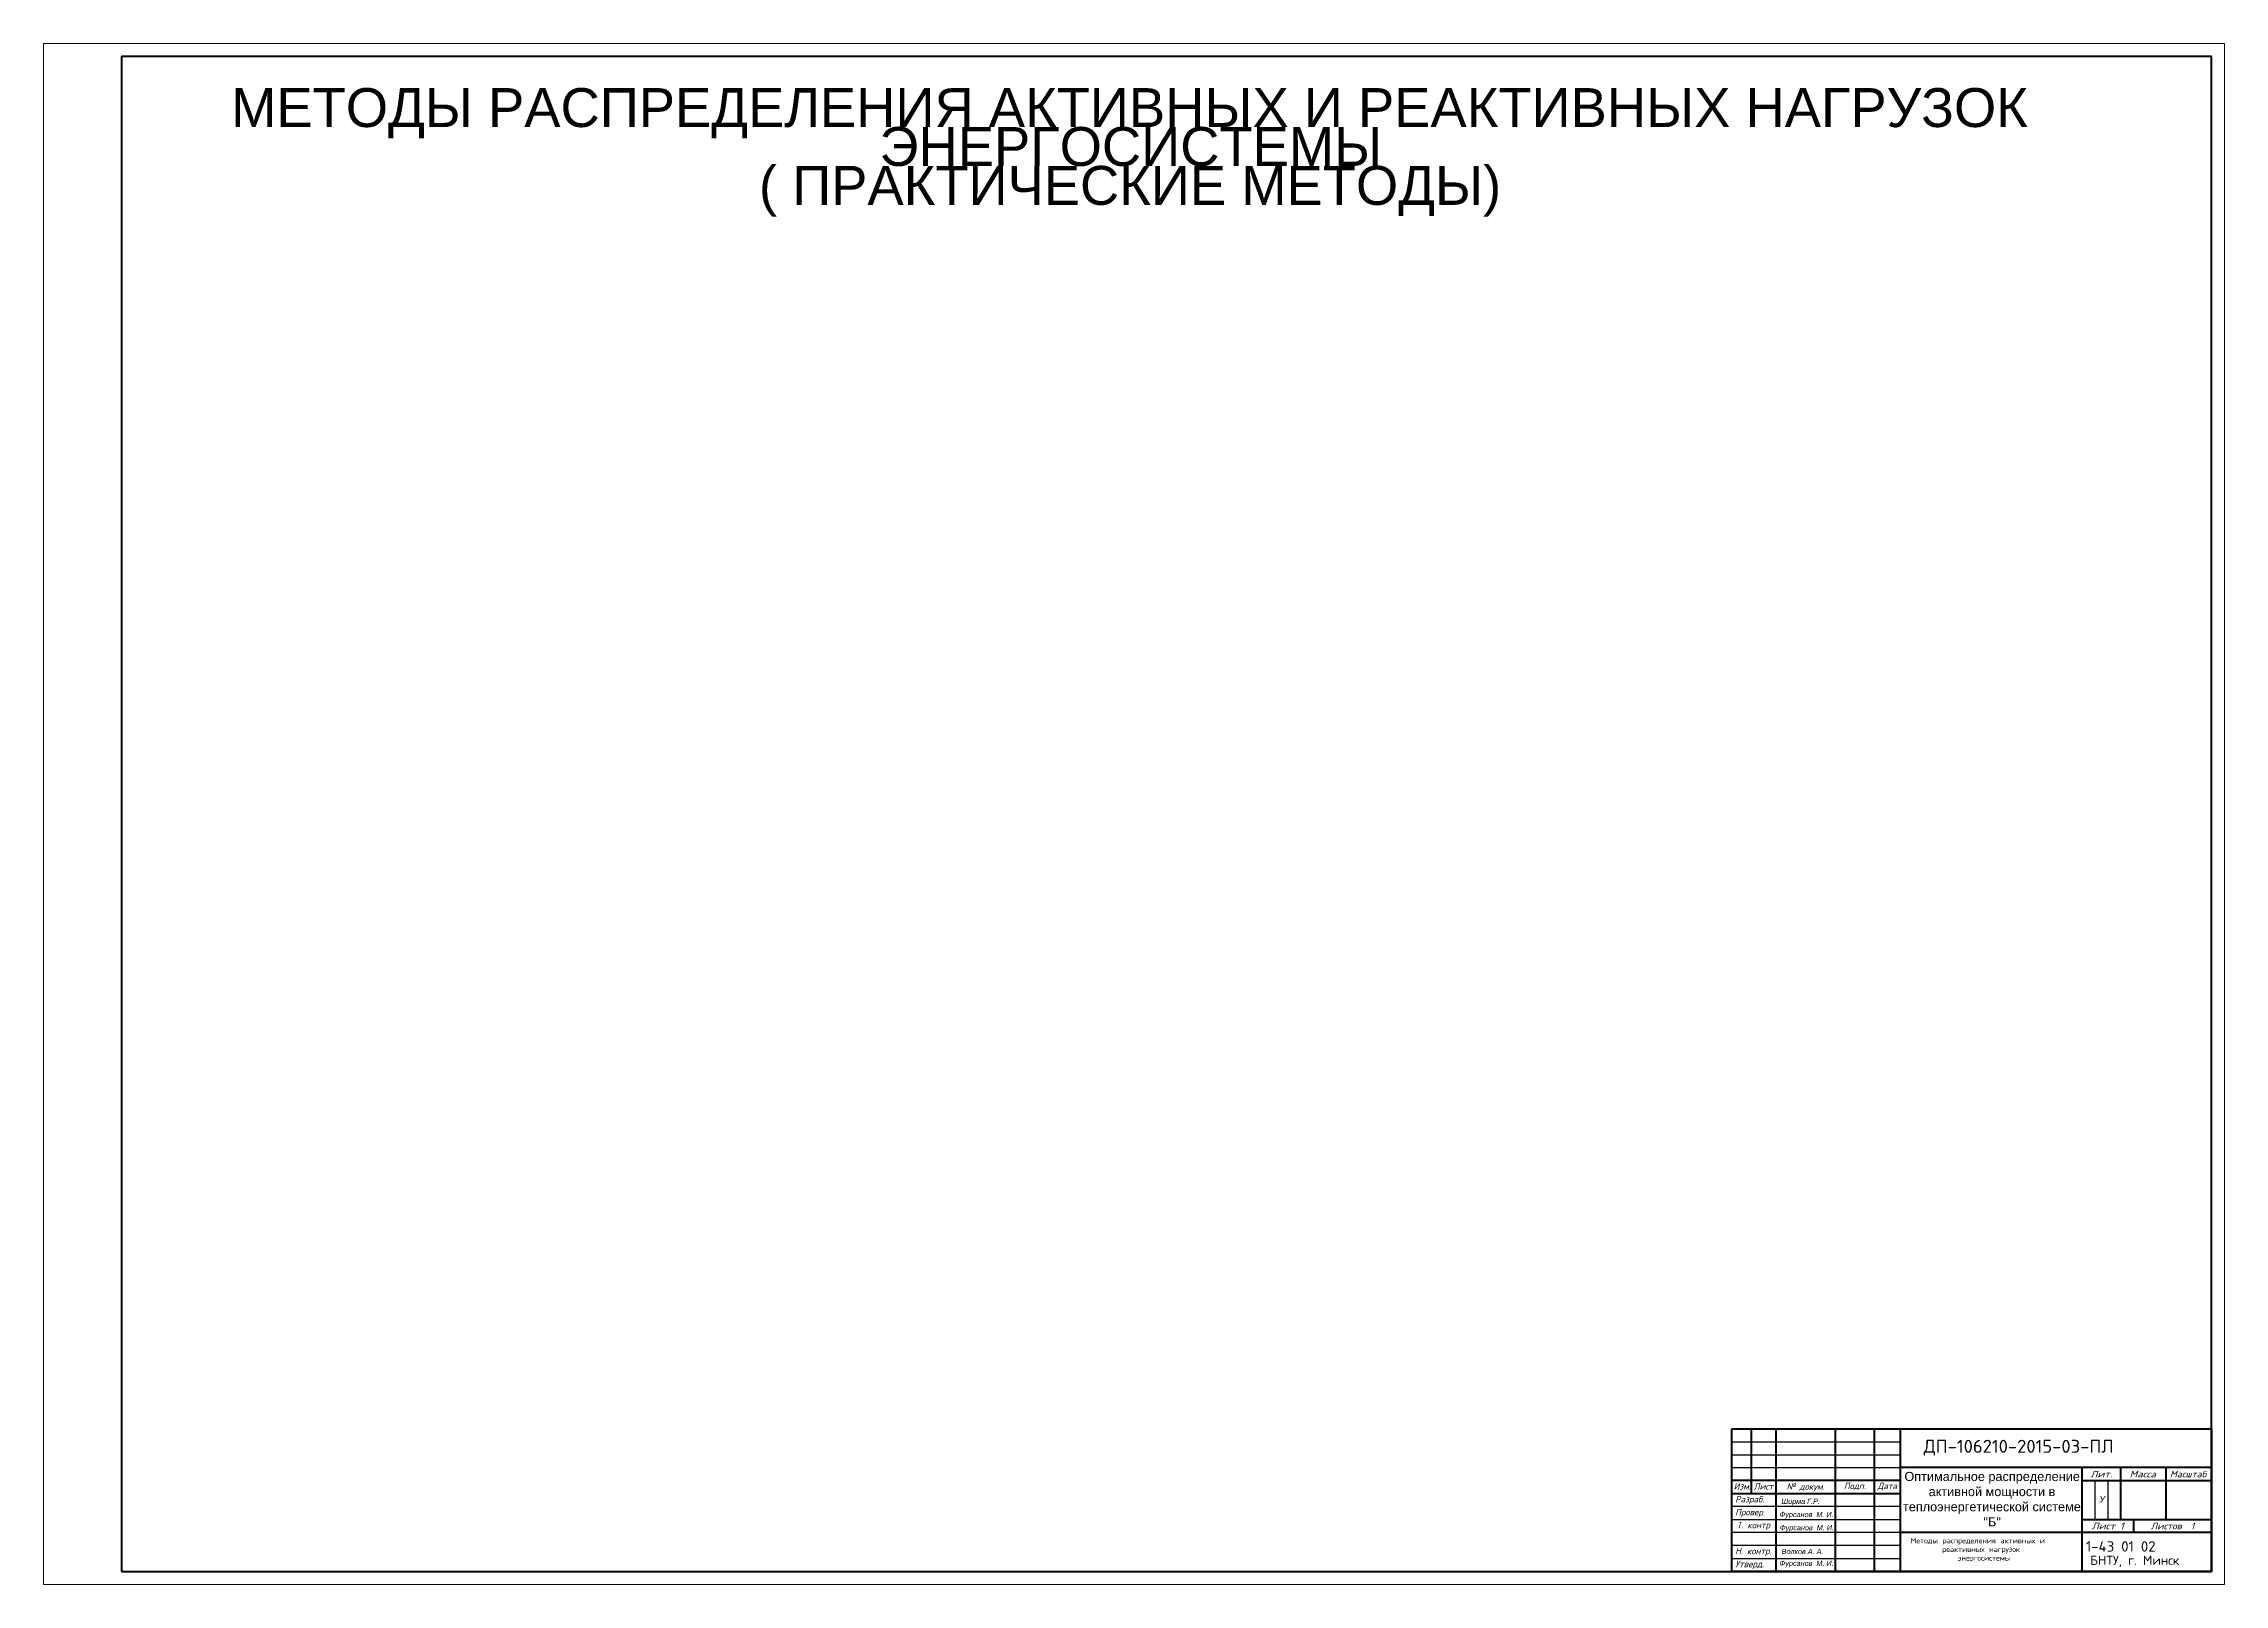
# Model space of a CAD drawing. Header units: millimetres. Extents: x 31864 to 38981, y -7739 to -6115.
# Drawn here: x 34381 to 35222, y -7729 to -7135 of the extents above; entities that cross this region are included whole.
import ezdxf

# ---------------------------------------------------------------- set-up
doc = ezdxf.new("R2010")
doc.units = ezdxf.units.MM
doc.layers.add('6', color=5, linetype='Continuous')
doc.styles.get("Standard").update_dxf_attribs({"font": 'txt.shx', "height": 25})
doc.styles.add('Standart', font='txt.shx', dxfattribs={"width": 0.75, "height": 2.5})
doc.styles.add('STYLE1', font='romans.shx')

msp = doc.modelspace()

# ---------------------------------------------------------------- linework, layer by layer
at = {"lineweight": 9}
for p, q in [((35222.45, -7134.58), (34381.45, -7134.58)), ((34381.45, -7134.58), (34381.45, -7728.58)), ((35222.45, -7728.58), (35222.45, -7134.58)), ((34381.45, -7728.58), (35222.45, -7728.58))]:
    msp.add_line(p, q, dxfattribs=at)
at = {"lineweight": 100, "ltscale": 0.3}
msp.add_line((34411.45, -7139.58), (34411.45, -7723.61), dxfattribs=at)
at = {"lineweight": 100}
for p, q in [((35217.45, -7139.58), (34411.45, -7139.58)), ((35217.45, -7723.58), (35217.45, -7139.58)), ((35039.98, -7668.58), (35039.98, -7693.58)), ((35217.45, -7683.57), (35097.45, -7683.58)), ((35217.45, -7708.58), (35097.45, -7708.58)), ((35187.45, -7703.58), (35187.45, -7708.58)), ((34411.45, -7723.61), (35217.45, -7723.58))]:
    msp.add_line(p, q, dxfattribs=at)
at = {"lineweight": 30}
for p, q in [((35032.45, -7683.58), (35097.45, -7683.58)), ((35172.45, -7688.57), (35172.45, -7703.58)), ((35177.45, -7688.57), (35177.45, -7703.58)), ((35097.45, -7708.58), (35032.45, -7708.58))]:
    msp.add_line(p, q, dxfattribs=at)
msp.add_line((35172.47, -7688.57), (35177.59, -7688.57))
at = {"lineweight": 100}
for points in [[(35032.45, -7668.58), (35217.45, -7668.58), (35217.45, -7723.58), (35032.45, -7723.58), (35032.45, -7668.58)], [(35049.45, -7668.58), (35049.45, -7723.58)], [(35072.45, -7723.58), (35072.45, -7668.58)], [(35087.45, -7668.58), (35087.45, -7723.58)], [(35097.45, -7668.58), (35097.45, -7723.58)], [(35167.45, -7683.58), (35167.45, -7723.58)], [(35182.45, -7683.58), (35182.45, -7703.58)], [(35199.95, -7703.58), (35199.95, -7683.58)], [(35097.45, -7688.58), (35032.45, -7688.58)], [(35032.45, -7693.58), (35097.47, -7693.58)], [(35167.45, -7688.57), (35217.45, -7688.57)], [(35167.45, -7703.58), (35217.45, -7703.58)]]:
    msp.add_lwpolyline(points, dxfattribs=at)
at = {"lineweight": 30}
for points in [[(35032.45, -7673.58), (35097.45, -7673.58)], [(35032.45, -7678.58), (35097.45, -7678.58)], [(35097.45, -7698.58), (35032.45, -7698.58)], [(35032.45, -7703.58), (35097.45, -7703.58)], [(35097.45, -7713.58), (35032.45, -7713.58), (35032.45, -7718.58), (35097.45, -7718.58)]]:
    msp.add_lwpolyline(points, dxfattribs=at)

# ---------------------------------------------------------------- texts
at = {"insert": (34439.01, -7151.73), "char_height": 15, "attachment_point": 1, "line_spacing_factor": 0.6, "style": 'Standart'}
msp.add_mtext_dynamic_manual_height_columns('\\pi14.751;{\\fArial|b0|i0|c204|p34;\\W1;МЕТОДЫ РАСПРЕДЕЛЕНИЯ АКТИВНЫХ И РЕАКТИВНЫХ НАГРУЗОК \\P\\pi264.79;ЭНЕРГОСИСТЕМЫ \\H2.5403x; \\H0.39365x;\\P\\pi218.31;( ПРАКТИЧЕСКИЕ МЕТОДЫ)\\H2.8413x; }', width=720.8731, gutter_width=401.51, heights=[127.49], dxfattribs=at)
at = {"style": 'Standart'}
for s, width, heights, insert, char_height, attachment_point in [('\\pi0.49831;{\\fArial|b0|i0|c204|p34;\\W1;Оптимальное распределение \\P\\pi9.8798;активной мощности в \\P\\pi-0.044839;теплоэнергетической системе \\P\\pi30.998;"Б"}', 68.2224, [22.93], (35098.56, -7706.23), 3.5, 7), ('\\pi0.036078;{\\W1;Методы распределения активных и \\P\\pi12.203;реактивных нагрузок \\P\\pi18.203;энергосистемы}', 61.4055, [0], (35101.44, -7710.74), 2, 1)]:
    msp.add_mtext_dynamic_manual_height_columns(s, width=width, gutter_width=12.5, heights=heights, dxfattribs=dict(at, insert=insert, char_height=char_height, attachment_point=attachment_point))
at = {"color": 7, "linetype": 'Continuous', "char_height": 2.5}
for s, insert, width, attachment_point in [('{\\fISOCPEUR|b0|i1|c204|p34;\\W1.2;Лит.}', (35174.95, -7686.08), 15, 5), ('{\\fISOCPEUR|b0|i1|c204|p34;\\W1.2;Масса}', (35190.95, -7686.08), 17, 5), ('{\\fISOCPEUR|b0|i1|c204|p34;\\W1.1;Масштаб}', (35208.45, -7686.08), 18, 5), ('{\\fISOCPEUR|b0|i1|c204|p34;Изм.}', (35033.21, -7690.8), 6.6191, 4), ('{\\fISOCPEUR|b0|i1|c204|p34;Разраб.}', (35033.79, -7696.08), 16.6191, 4), ('{\\fISOCPEUR|b0|i1|c204|p34;Лист}', (35044.68, -7690.8), 10, 5), ('{\\fISOCPEUR|b0|i1|c204|p34;№ докум\\fISOCPEUR|b0|i1|c0|p34;.}', (35060.95, -7691.18), 23, 5), ('{\\fISOCPEUR|b0|i1|c204|p34;Подп.}', (35079.95, -7690.8), 15, 5), ('{\\fISOCPEUR|b0|i1|c204|p34;Дата}', (35092.45, -7690.88), 10, 5), ('{\\fArial|b0|i1|c204|p34;У}', (35174.2, -7694.48), 16.4217, 1), ('{\\fISOCPEUR|b0|i1|c204|p34;Провер.}', (35033.79, -7701.08), 16.6191, 4), ('{\\fISOCPEUR|b0|i1|c204|p34;Т. контр}', (35034.39, -7706.08), 16.0186, 4), ('{\\fISOCPEUR|b0|i1|c204|p34;\\W1.2;Лист 1 \\W1;  }', (35177.45, -7706.08), 20, 5), ('{\\fISOCPEUR|b0|i1|c204|p34;\\W1.1;Листов  1   }', (35202.45, -7706.08), 30, 5), ('{\\fISOCPEUR|b0|i1|c204|p34;Утверд.}', (35033.79, -7721.08), 16.6191, 4), ('{\\fISOCPEUR|b0|i1|c204|p34;Н. контр.}', (35033.79, -7716.08), 16.6191, 4)]:
    msp.add_mtext(s, dxfattribs=dict(at, insert=insert, width=width, attachment_point=attachment_point))
at = {"linetype": 'Continuous', "char_height": 2, "attachment_point": 1}
for s, insert, width in [('{\\fArial|b0|i1|c204|p34;Фурсанов  М. И.}', (35050.89, -7700.62), 23.7688), ('{\\fArial|b0|i1|c204|p34;Ширма Г.Р.}', (35051.64, -7695.56), 19.7662), ('{\\fArial|b0|i1|c204|p34;Фурсанов  М. И.}', (35051.03, -7705.7), 23.7688), ('{\\fArial|b0|i1|c204|p34;Фурсанов  М. И.}', (35050.91, -7719.44), 23.7688), ('{\\fArial|b0|i1|c204|p34;Волков А. А.}', (35051.7, -7714.88), 23.7688)]:
    msp.add_mtext(s, dxfattribs=dict(at, insert=insert, width=width))
at = {"layer": '6', "color": 0, "style": 'STYLE1'}
for s, height, p in [('ДП-106210-2015-03-ПЛ', 5, (35106.44, -7677.84)), ('  1-43 01 02', 4, (35163.71, -7715.95)), ('БНТУ, г. Минск', 3.5, (35170.71, -7721.05))]:
    msp.add_text(s, height=height, dxfattribs=at).set_placement(p)

doc.saveas('drawing.dxf')
